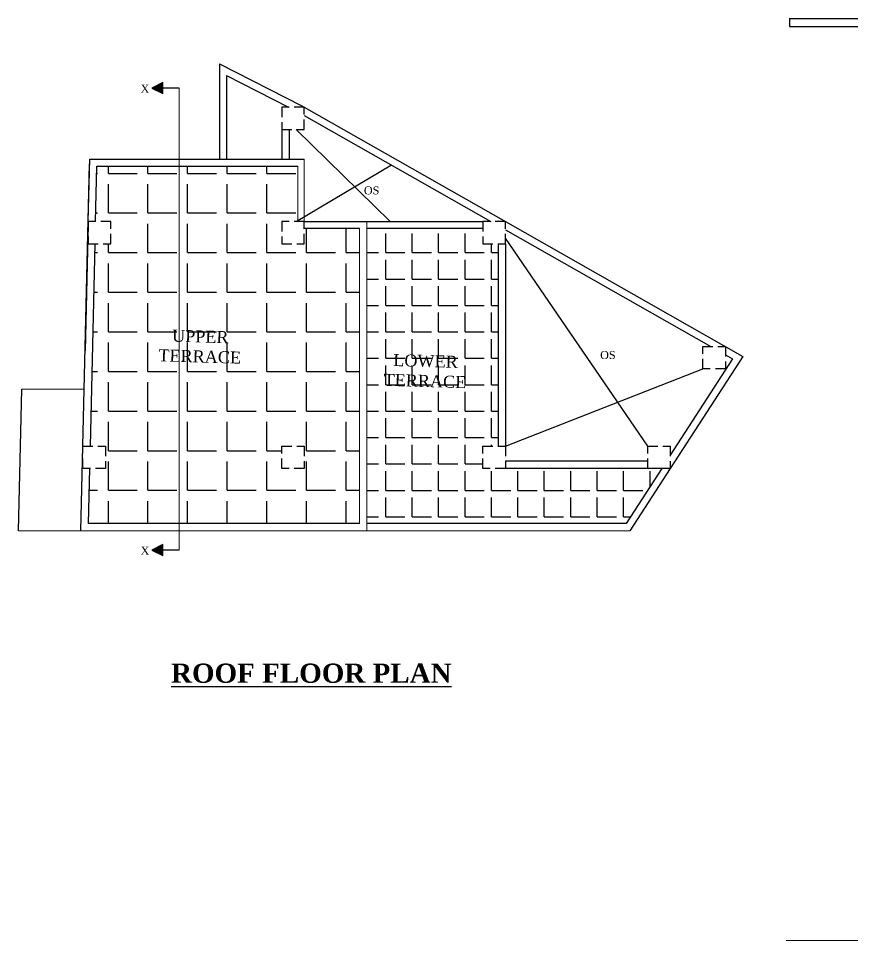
# Model space of a CAD drawing. Header units: inches. Extents: x 151827 to 158445, y -28405 to -26250.
# Drawn here: x 156088 to 156609, y -27452 to -26876 of the extents above; entities that cross this region are included whole.
import ezdxf

# ---------------------------------------------------------------- set-up
doc = ezdxf.new("R2010")
doc.units = ezdxf.units.IN
doc.header["$LTSCALE"] = 5
doc.header["$MEASUREMENT"] = 0
doc.linetypes.add('HIDDEN', pattern=[0.375, 0.25, -0.125])
doc.layers.add('A-WALL', color=7, linetype='Continuous', lineweight=9)
doc.layers.add('TEXT', color=6, linetype='Continuous')
doc.layers.add('WALL', color=7, linetype='Continuous')
doc.styles.add('ordinary', font='times.ttf')

msp = doc.modelspace()

# ---------------------------------------------------------------- hatches: boundary and pattern name
at = {"ltscale": 5}
for points in [[(156178.67, -26922.71), (156178.67, -26915.7), (156171.79, -26919.28)], [(156178.67, -27211.28), (156178.67, -27204.27), (156171.79, -27207.85)]]:
    msp.add_hatch(color=256, dxfattribs=at).paths.add_polyline_path(points)
at = {"layer": 'WALL', "linetype": 'ByBlock', "ltscale": 5, "true_color": 0xf8991e}
h = msp.add_hatch(dxfattribs=at)
h.set_pattern_fill('ANGLE', color=30, scale=90)
h.set_pattern_definition([(0, (17123.823, 103.955), (0, 24.75), [18, -6.75]), (90, (17123.823, 103.955), (-24.75, 2e-15), [18, -6.75])])
h.paths.add_polyline_path([(156301.42, -27007.07), (156266.92, -27007.07), (156266.92, -27016.57), (156252.92, -27016.57), (156252.92, -27002.57), (156261.92, -27002.57), (156262.92, -27001.98), (156262.92, -26968.07), (156137.35, -26968.07), (156136.54, -27002.57), (156146.04, -27002.57), (156146.04, -27016.57), (156136.21, -27016.57), (156133.21, -27142.85), (156142.71, -27142.85), (156142.71, -27156.85), (156132.88, -27156.85), (156132.06, -27191.35), (156301.42, -27191.35)])
h.paths.add_polyline_path([(156252.92, -27142.85), (156266.92, -27142.85), (156266.92, -27156.85), (156252.92, -27156.85)], flags=16)
h.paths.add_polyline_path([(156174.28, -27094.05), (156228.46, -27095.67), (156229.31, -27067.17), (156175.13, -27065.55)], flags=24)
h = msp.add_hatch(dxfattribs=at)
h.set_pattern_fill('ANGLE', color=30, scale=60)
h.set_pattern_definition([(0, (17123.823, 103.955), (0, 16.5), [12, -4.5]), (90, (17123.823, 103.955), (-16.5, 1e-15), [12, -4.5])])
h.paths.add_polyline_path([(156387.99, -27016.57), (156378.49, -27016.57), (156378.49, -27007.07), (156305.92, -27007.07), (156305.92, -27191.35), (156467.85, -27191.35), (156490.14, -27156.85), (156392.49, -27156.85), (156378.49, -27156.85), (156378.49, -27142.85), (156387.99, -27142.85)])
h.paths.add_polyline_path([(156314.93, -27109.36), (156369.11, -27110.98), (156369.96, -27082.48), (156315.78, -27080.86)], flags=24)

# ---------------------------------------------------------------- linework, layer by layer
at = {"ltscale": 5}
for p, q in [((156178.67, -26915.7, -72.71), (156171.79, -26919.28, -72.71)), ((156178.67, -26922.71, -72.71), (156178.67, -26915.7, -72.71)), ((156171.79, -26919.28, -72.71), (156178.67, -26922.71, -72.71)), ((156188.77, -26919.28, -72.71), (156178.67, -26919.28, -72.71)), ((156178.67, -27204.27, -72.71), (156171.79, -27207.85, -72.71)), ((156178.67, -27211.28, -72.71), (156178.67, -27204.27, -72.71)), ((156171.79, -27207.85, -72.71), (156178.67, -27211.28, -72.71)), ((156188.77, -27207.85, -72.71), (156178.67, -27207.85, -72.71))]:
    msp.add_line(p, q, dxfattribs=at)
at = {"layer": 'A-WALL', "lineweight": 30}
for p, q in [((156213.92, -26904.15, -72.71), (156213.92, -26963.57, -72.71)), ((156213.92, -26904.15, -72.71), (156265.45, -26930.35, -72.71)), ((156218.42, -26911.48, -72.71), (156218.42, -26963.57, -72.71)), ((156218.42, -26911.48, -72.71), (156257.17, -26931.19, -72.71)), ((156265.45, -26930.35, -72.71), (156266.92, -26931.19, -72.71)), ((156266.92, -26931.19, -72.71), (156392.49, -27002.57, -72.71)), ((156266.92, -26936.36, -72.71), (156383.38, -27002.57, -72.71)), ((156252.92, -26945.19, -72.71), (156252.92, -26963.57, -72.71)), ((156257.42, -26945.19, -72.71), (156257.42, -26963.57, -72.71)), ((156127.46, -27195.85, -72.71), (156132.89, -26966.52, -72.71)), ((156132.04, -27002.57, -72.71), (156132.96, -26963.57, -72.71)), ((156132.96, -26963.57, -72.71), (156266.92, -26963.57, -72.71)), ((156136.54, -27002.57, -72.71), (156137.35, -26968.07, -72.71)), ((156137.35, -26968.07, -72.71), (156262.92, -26968.07, -72.71)), ((156132.04, -27002.57, -72.71), (156130.12, -27083.48, -72.71)), ((156266.92, -27002.57, -72.71), (156378.49, -27002.57, -72.71)), ((156392.49, -27002.57, -72.71), (156540.73, -27086.85, -72.71)), ((156301.42, -27007.07, -72.71), (156266.92, -27007.07, -72.71)), ((156378.49, -27007.07, -72.71), (156305.92, -27007.07, -72.71)), ((156392.49, -27007.75, -72.71), (156520.77, -27080.67, -72.71)), ((156136.21, -27016.57, -72.71), (156133.21, -27142.85, -72.71)), ((156387.99, -27016.57, -72.71), (156387.99, -27142.85, -72.71)), ((156392.49, -27016.57, -72.71), (156392.49, -27143.35, -72.71)), ((156540.73, -27086.85, -72.71), (156495.5, -27156.85, -72.71)), ((156534.37, -27088.4, -72.71), (156495.5, -27148.56, -72.71)), ((156529.88, -27085.85, -72.71), (156534.37, -27088.4, -72.71)), ((156088.44, -27195.85, -72.71), (156090.54, -27107.32, -72.71)), ((156481.5, -27152.35, -72.71), (156392.49, -27152.35, -72.71)), ((156132.88, -27156.85, -72.71), (156132.06, -27191.35, -72.71)), ((156495.5, -27156.85, -72.71), (156392.49, -27156.85, -72.71)), ((156490.14, -27156.85, -72.71), (156467.85, -27191.35, -72.71)), ((156495.5, -27156.85, -72.71), (156470.3, -27195.85, -72.71)), ((156301.42, -27191.35, -72.71), (156132.06, -27191.35, -72.71)), ((156467.85, -27191.35, -72.71), (156305.92, -27191.35, -72.71))]:
    msp.add_line(p, q, dxfattribs=at)
at = {"layer": 'A-WALL', "ltscale": 5}
for p, q in [((156188.77, -26919.28, -72.71), (156188.77, -27207.85, -72.71)), ((156262.92, -27002.57, -72.71), (156262.92, -26968.07, -72.71)), ((156266.92, -27002.57, -72.71), (156266.92, -26963.57, -72.71)), ((156305.92, -27195.85, -72.71), (156305.92, -27002.57, -72.71)), ((156301.42, -27191.35, -72.71), (156301.42, -27007.07, -72.71)), ((156090.54, -27107.32, -72.71), (156129.55, -27107.32, -72.71)), ((156470.3, -27195.85, -72.71), (156088.44, -27195.85, -72.71)), ((156088.44, -27195.85, -72.71), (156305.92, -27195.85, -72.71)), ((156567.93, -27451.76, -72.71), (157064.28, -27451.76, -72.71))]:
    msp.add_line(p, q, dxfattribs=at)
at = {"layer": 'WALL', "color": 2, "linetype": 'ByBlock', "ltscale": 5}
for p, q in [((156569.99, -26875.76, -72.71), (156787.47, -26875.76, -72.71)), ((156569.99, -26875.76, -72.71), (156569.99, -26880.76, -72.71)), ((156569.99, -26880.76, -72.71), (156787.47, -26880.76, -72.71))]:
    msp.add_line(p, q, dxfattribs=at)
at = {"layer": 'WALL', "color": 30, "linetype": 'ByBlock', "ltscale": 5, "true_color": 0xf8991e}
for p, q in [((156261.92, -26945.19, -72.71), (156320.6, -27002.57, -72.71)), ((156261.92, -27002.57, -72.71), (156321.32, -26967.29, -72.71)), ((156481.5, -27142.85, -72.71), (156392.49, -27012.92, -72.71)), ((156392.49, -27142.85, -72.71), (156515.88, -27094.67, -72.71))]:
    msp.add_line(p, q, dxfattribs=at)
at = {"layer": 'WALL', "color": 2, "linetype": 'HIDDEN', "ltscale": 5, "elevation": -72.71}
for points in [[(156252.92, -26945.19), (156266.92, -26945.19), (156266.92, -26931.19), (156252.92, -26931.19)], [(156132.04, -27016.57), (156146.04, -27016.57), (156146.04, -27002.57), (156132.04, -27002.57)], [(156252.92, -27016.57), (156266.92, -27016.57), (156266.92, -27002.57), (156252.92, -27002.57)], [(156378.49, -27016.57), (156392.49, -27016.57), (156392.49, -27002.57), (156378.49, -27002.57)], [(156515.88, -27080.67), (156529.88, -27080.67), (156529.88, -27094.67), (156515.88, -27094.67)], [(156128.71, -27142.85), (156142.71, -27142.85), (156142.71, -27156.85), (156128.71, -27156.85)], [(156252.92, -27142.85), (156266.92, -27142.85), (156266.92, -27156.85), (156252.92, -27156.85)], [(156378.49, -27142.85), (156392.49, -27142.85), (156392.49, -27156.85), (156378.49, -27156.85)], [(156481.5, -27142.85), (156495.5, -27142.85), (156495.5, -27156.85), (156481.5, -27156.85)]]:
    msp.add_lwpolyline(points, close=True, dxfattribs=at)

# ---------------------------------------------------------------- texts
at = {"layer": 'TEXT', "style": 'ordinary'}
for s, p in [('X', (156164.72, -26922.16, -72.71)), ('OS', (156304.16, -26985.68, -72.71)), ('OS', (156451.71, -27088.51, -72.71)), ('X', (156164.72, -27210.73, -72.71))]:
    msp.add_text(s, height=5, dxfattribs=at).set_placement(p)
at = {"layer": 'TEXT', "char_height": 7.5, "attachment_point": 8, "rotation": 358.2896, "style": 'ordinary'}
for s, insert in [('UPPER\\PTERRACE', (156201.53, -27090.76, -72.71)), ('LOWER\\PTERRACE', (156342.18, -27106.07, -72.71))]:
    msp.add_mtext_dynamic_manual_height_columns(s, width=101.5687, gutter_width=1720.72, heights=[0], dxfattribs=dict(at, insert=insert))
at = {"layer": 'TEXT', "insert": (156271.32, -27290.93, -72.71), "char_height": 12, "width": 219.8151, "attachment_point": 8, "style": 'ordinary'}
msp.add_mtext('{\\fTimes New Roman|b1|i0|c0|p18;\\LROOF FLOOR PLAN}', dxfattribs=at)

doc.saveas('drawing.dxf')
